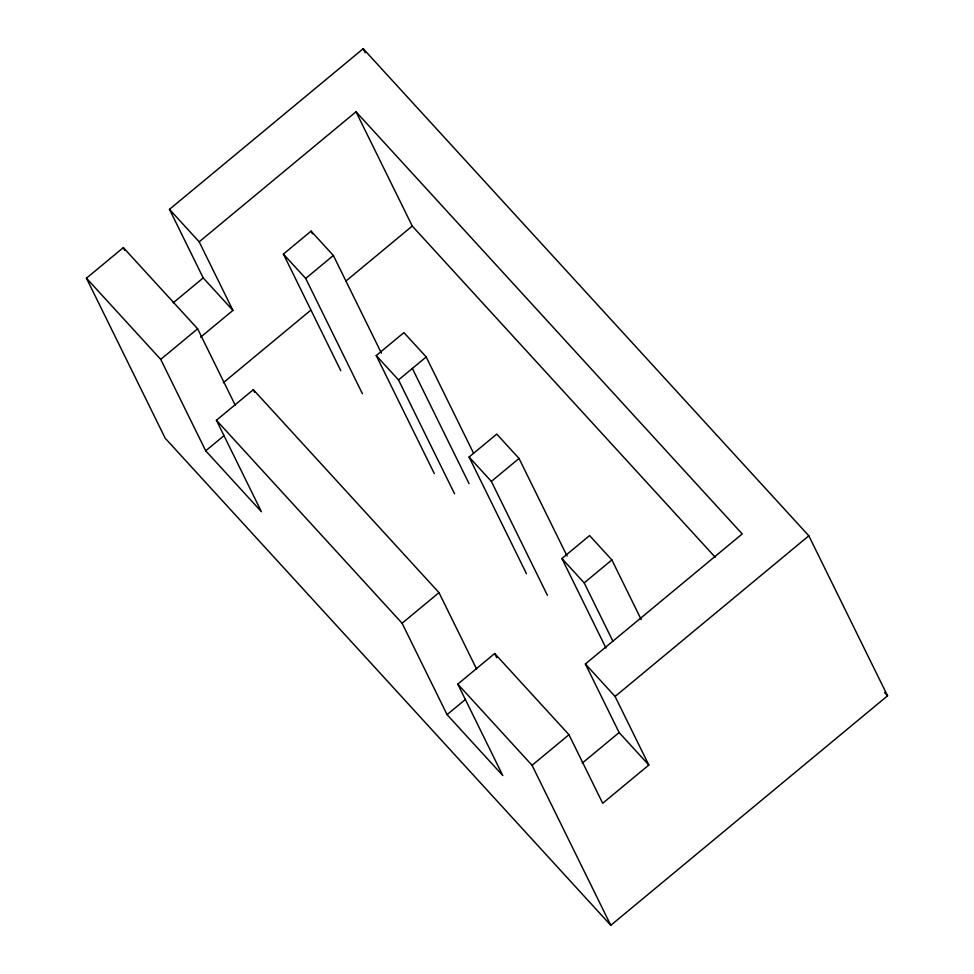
<?xml version="1.0" encoding="UTF-8"?>
<svg xmlns="http://www.w3.org/2000/svg" width="974" height="974" viewBox="0 0 974 974"><rect width="100%" height="100%" fill="white"/><g stroke="black" fill="none" stroke-linecap="round" stroke-linejoin="round"><path stroke-width="1.46" d="M200.632 337.174L232.932 310.389L203.213 277.919L169.476 209.349L363.217 48.7L808.822 535.797L887.558 695.801L610.783 925.3L165.178 438.203L86.442 278.199L123.345 247.603L197.625 328.786L235.221 405.196M232.932 310.389L199.183 241.82L356.021 111.779L742.212 533.935L585.374 663.976L619.123 732.545L648.83 765.028L602.699 803.27L568.962 734.7L494.695 653.517L457.792 684.125L502.779 775.548L447.078 714.66L402.092 623.238L216.423 420.269L253.325 389.673L438.994 592.63L476.59 669.053M173.238 302.78L203.213 277.919M340.778 370.692L283.41 254.08L311.083 231.13L333.364 255.48L381.394 353.112M216.423 420.269L261.409 511.703L205.709 450.816L160.722 359.382L197.625 328.786M362.401 393.691L305.69 278.43L333.364 255.48M223.29 382.745L310.779 310.207M345.77 281.194L412.258 226.053L356.021 111.779M205.709 450.816L224.154 435.512M434.282 473.522L376.244 355.559L403.918 332.609L426.198 356.959L473.571 453.239M454.566 493.806L398.524 379.921L426.198 356.959M526.447 573.649L469.078 457.037L496.752 434.087L519.032 458.45L567.075 556.069M547.4 595.284L491.359 481.399L519.032 458.45M402.092 623.238L438.994 592.63M605.95 648.014L561.913 558.516L589.587 535.566L611.867 559.928L641.221 619.586M612.877 641.172L584.193 582.878L611.867 559.928M447.078 714.66L465.523 699.356M610.783 925.3L532.06 765.308L568.962 734.7M648.83 765.028L615.081 696.459L808.822 535.797M582.221 763.153L619.123 732.545M884.477 692.429L887.558 695.801M412.258 226.053L715.257 557.274M283.41 254.08L305.69 278.43M376.244 355.559L398.524 379.921M469.078 457.037L491.359 481.399M561.913 558.516L584.193 582.878M169.476 209.349L199.183 241.82M585.374 663.976L615.081 696.459M86.442 278.199L160.722 359.382M457.792 684.125L532.06 765.308M363.217 48.7L365.213 52.766M412.355 368.44L469.066 483.688M311.083 231.13L312.411 233.845M494.695 653.517L496.703 657.608M253.325 389.673L254.664 392.4M123.345 247.603L124.672 250.294"/></g></svg>
